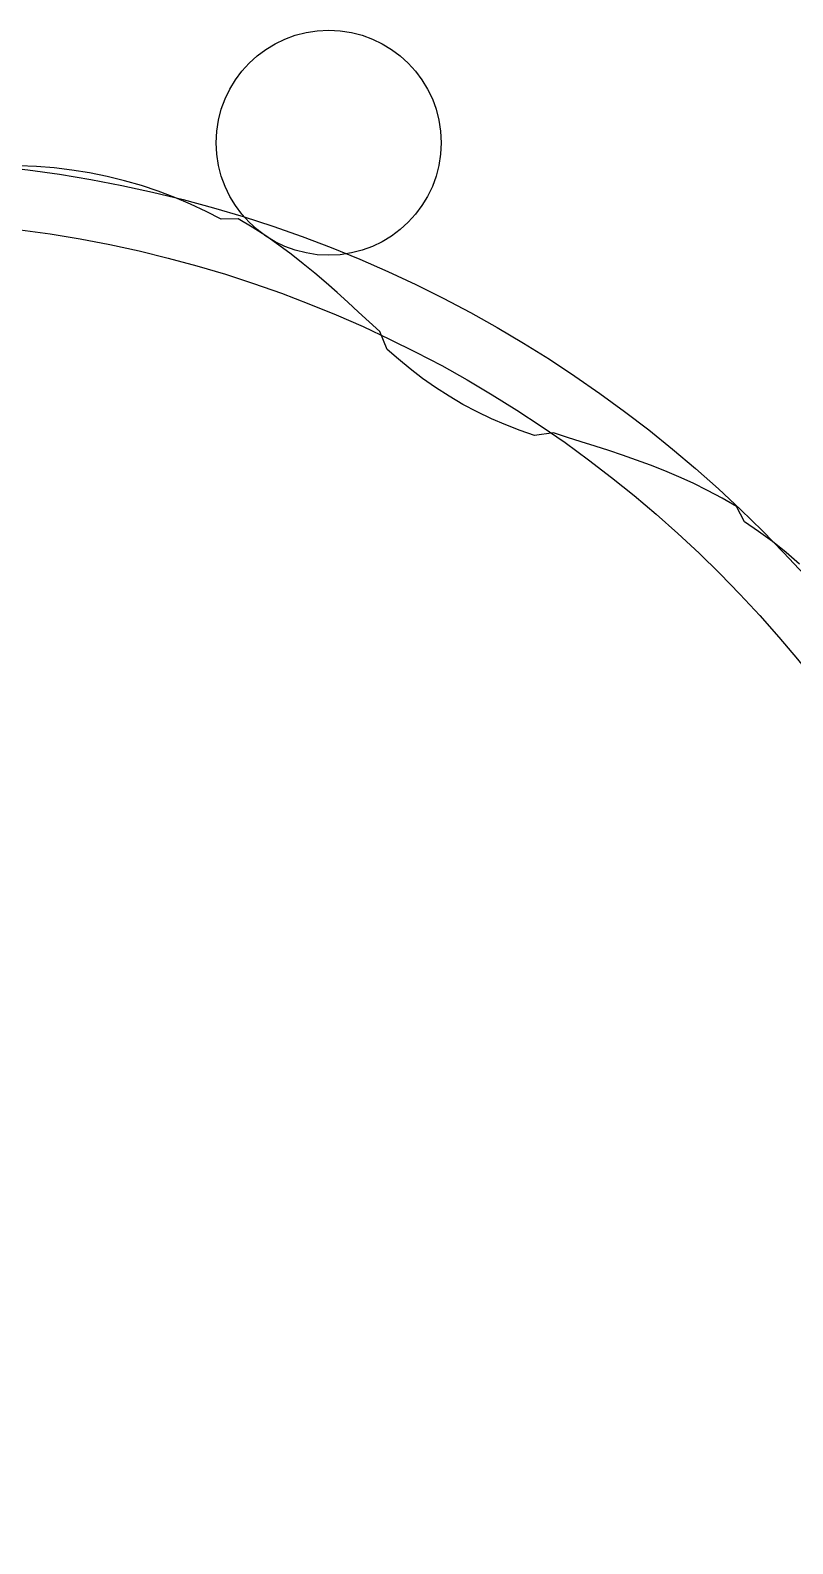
# Model space of a CAD drawing. Extents: x -32.5 to 36.6, y -31 to 31.
# Drawn here: x 2.64 to 19.58, y -2.6 to 31.03 of the extents above; entities that cross this region are included whole.
import ezdxf

# ---------------------------------------------------------------- set-up
doc = ezdxf.new("R2010")
doc.units = 0
for name, color, linetype in [('CAM', 1, 'continuous'), ('PRESSURE', 3, 'continuous'), ('ROLLER', 5, 'continuous')]:
    doc.layers.add(name, color=color, linetype=linetype)

msp = doc.modelspace()

# ---------------------------------------------------------------- linework, layer by layer
at = {"layer": 'cam'}
for p, q in [((2.777, 28.002), (2.384, 28.016)), ((3.171, 27.972), (2.777, 28.002)), ((3.565, 27.925), (3.171, 27.972)), ((3.958, 27.862), (3.565, 27.925)), ((4.347, 27.783), (3.958, 27.862)), ((4.733, 27.689), (4.347, 27.783)), ((5.112, 27.579), (4.733, 27.689)), ((5.484, 27.455), (5.112, 27.579)), ((5.848, 27.318), (5.484, 27.455)), ((6.202, 27.168), (5.848, 27.318)), ((6.546, 27.007), (6.202, 27.168)), ((6.879, 26.835), (6.546, 27.007)), ((7.259, 26.845), (6.879, 26.835)), ((7.571, 26.656), (7.259, 26.845)), ((7.871, 26.46), (7.571, 26.656)), ((8.16, 26.259), (7.871, 26.46)), ((8.438, 26.053), (8.16, 26.259)), ((8.705, 25.844), (8.438, 26.053)), ((8.963, 25.632), (8.705, 25.844)), ((9.213, 25.419), (8.963, 25.632)), ((9.456, 25.204), (9.213, 25.419)), ((9.696, 24.988), (9.456, 25.204)), ((9.933, 24.771), (9.696, 24.988)), ((10.17, 24.553), (9.933, 24.771)), ((10.41, 24.335), (10.17, 24.553)), ((10.569, 23.937), (10.41, 24.335)), ((10.821, 23.72), (10.569, 23.937)), ((11.084, 23.506), (10.821, 23.72)), ((11.358, 23.296), (11.084, 23.506)), ((11.646, 23.093), (11.358, 23.296)), ((11.945, 22.899), (11.646, 23.093)), ((12.254, 22.717), (11.945, 22.899)), ((12.57, 22.55), (12.254, 22.717)), ((12.889, 22.398), (12.57, 22.55)), ((13.209, 22.261), (12.889, 22.398)), ((13.527, 22.137), (13.209, 22.261)), ((13.841, 22.023), (13.527, 22.137)), ((14.266, 22.083), (13.841, 22.023)), ((14.576, 21.983), (14.266, 22.083)), ((14.883, 21.886), (14.576, 21.983)), ((15.19, 21.789), (14.883, 21.886)), ((15.496, 21.691), (15.19, 21.789)), ((15.804, 21.589), (15.496, 21.691)), ((16.113, 21.481), (15.804, 21.589)), ((16.425, 21.367), (16.113, 21.481)), ((16.739, 21.243), (16.425, 21.367)), ((17.055, 21.109), (16.739, 21.243)), ((17.373, 20.964), (17.055, 21.109)), ((17.693, 20.806), (17.373, 20.964)), ((18.013, 20.635), (17.693, 20.806)), ((18.332, 20.45), (18.013, 20.635)), ((18.511, 20.107), (18.332, 20.45)), ((18.824, 19.895), (18.511, 20.107)), ((19.133, 19.668), (18.824, 19.895)), ((19.436, 19.427), (19.133, 19.668)), ((19.732, 19.171), (19.436, 19.427))]:
    msp.add_line(p, q, dxfattribs=at)
at = {"layer": 'pressure'}
for radius in [28.156, 26.815]:
    msp.add_circle((-1, 0), radius, dxfattribs=at)
at = {"layer": 'roller'}
msp.add_circle((9.271, 28.532), 2.5, dxfattribs=at)

doc.saveas('drawing.dxf')
